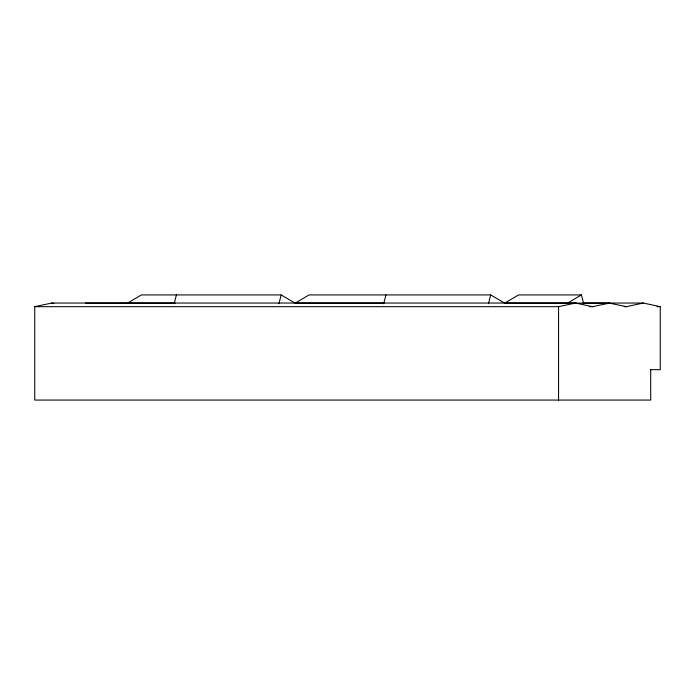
<?xml version="1.0" encoding="UTF-8"?>
<svg xmlns="http://www.w3.org/2000/svg" width="695" height="695" viewBox="0 0 695 695"><rect width="100%" height="100%" fill="white"/><g stroke="black" fill="none" stroke-linecap="round" stroke-linejoin="round"><path stroke-width="1.04" d="M174.158 303.741L176.417 294.932M278.921 303.741L281.18 294.932L141.433 294.932L127.498 303.124M383.692 303.741L385.942 294.932M488.455 303.741L490.705 294.932L309.058 294.932L295.114 303.124L281.18 294.932M490.705 294.932L504.648 303.124L518.583 294.932L581.446 294.932L583.704 303.741M567.502 303.124L581.446 294.932M650.702 369.679L650.702 400.068L34.75 400.068L34.75 306.677L51.699 303.037L575.521 303.037L592.47 306.677L609.411 303.124L626.36 306.677L643.301 303.037L660.25 306.677L660.25 369.679L650.485 369.679M34.75 306.677L558.572 306.677L575.521 303.037M582.975 303.037L643.301 303.037M85.589 303.124L175.183 303.124M295.114 303.124L383.683 303.124M504.648 303.124L609.411 303.124M589.247 306.677L592.47 306.677M624.206 306.677L626.36 306.677M657.027 306.677L660.25 306.677M51.699 303.037L53.81 303.489M558.572 306.677L558.572 400.068"/></g></svg>
